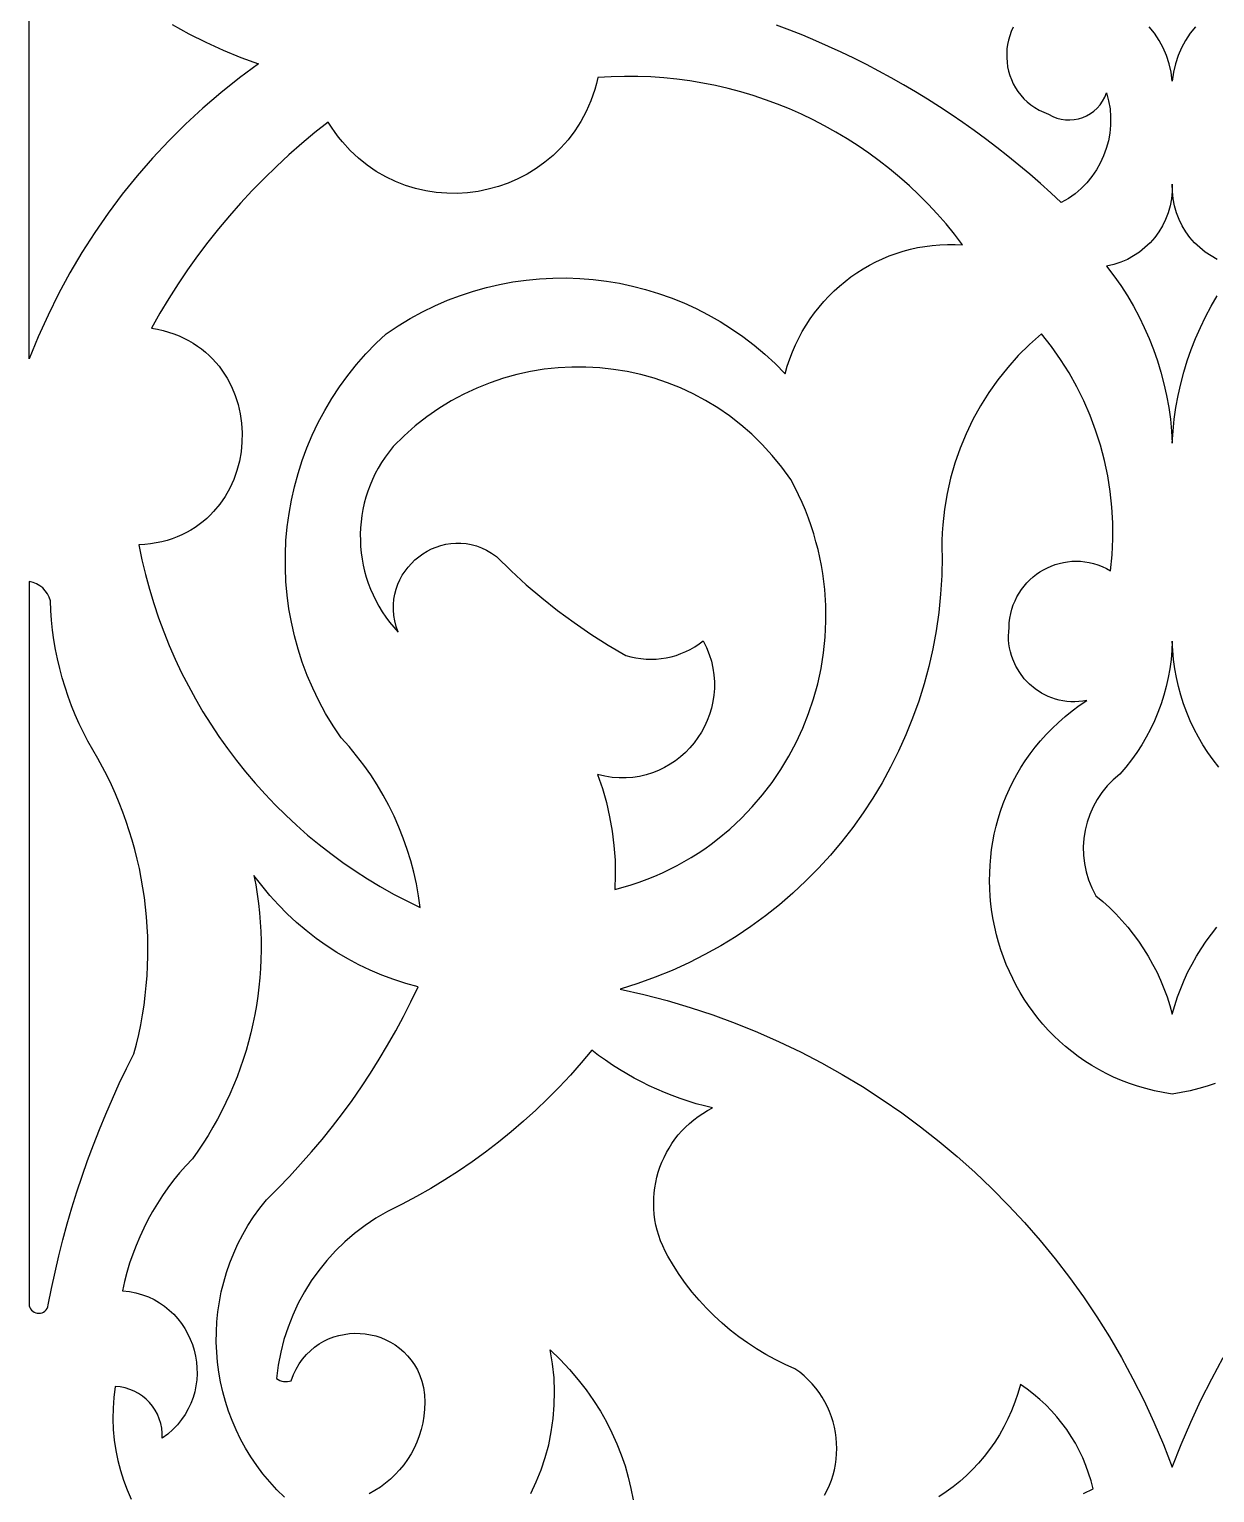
# Model space of a CAD drawing. Extents: x -350 to 350, y -250 to 250.
# Drawn here: x 210 to 251.5, y -52.5 to -1.3 of the extents above; entities that cross this region are included whole.
import ezdxf

# ---------------------------------------------------------------- set-up
doc = ezdxf.new("R2010")
doc.units = 0
doc.layers.add('BITMAP_LAYER', color=18, linetype='CONTINUOUS')

msp = doc.modelspace()

# ---------------------------------------------------------------- linework, layer by layer
at = {"layer": 'BITMAP_LAYER'}
for points in [[(215.002, -1.105), (215.584, -1.428), (216.179, -1.727), (216.784, -2.003), (217.4, -2.255), (218.026, -2.483), (217.356, -2.976), (216.706, -3.493), (216.076, -4.032), (215.468, -4.593), (214.881, -5.175), (214.316, -5.779), (213.774, -6.402), (213.256, -7.045), (212.76, -7.707), (212.29, -8.386), (211.843, -9.083), (211.422, -9.797), (211.027, -10.527), (210.658, -11.273), (210.316, -12.033), (210.001, -12.807), (210.001, -0.001)], [(244.431, -1.204), (244.366, -1.349), (244.311, -1.497), (244.268, -1.649), (244.235, -1.802), (244.214, -1.958), (244.203, -2.115), (244.204, -2.272), (244.215, -2.428), (244.237, -2.584), (244.27, -2.737), (244.313, -2.888), (244.368, -3.036), (244.433, -3.18), (244.509, -3.319), (244.595, -3.453), (244.693, -3.58), (244.8, -3.701), (244.919, -3.814), (245.048, -3.919), (245.188, -4.015), (245.338, -4.102), (245.498, -4.178), (245.669, -4.242), (245.814, -4.32), (245.963, -4.378), (246.114, -4.418), (246.267, -4.44), (246.419, -4.445), (246.57, -4.433), (246.719, -4.404), (246.863, -4.36), (247.001, -4.3), (247.133, -4.225), (247.256, -4.136), (247.369, -4.033), (247.472, -3.917), (247.562, -3.788), (247.638, -3.647), (247.699, -3.493), (247.772, -3.775), (247.819, -4.059), (247.841, -4.342), (247.838, -4.624), (247.811, -4.902), (247.762, -5.176), (247.689, -5.444), (247.595, -5.704), (247.478, -5.956), (247.341, -6.196), (247.184, -6.425), (247.007, -6.641), (246.811, -6.841), (246.597, -7.025), (246.365, -7.192), (246.115, -7.339), (245.752, -7), (245.383, -6.668), (245.01, -6.343), (244.631, -6.024), (244.248, -5.712), (243.859, -5.407), (243.466, -5.109), (243.069, -4.817), (242.667, -4.532), (242.26, -4.255), (241.849, -3.984), (241.434, -3.72), (241.015, -3.464), (240.591, -3.214), (240.164, -2.972), (239.732, -2.737), (239.297, -2.509), (238.859, -2.289), (238.416, -2.076), (237.97, -1.871), (237.521, -1.673), (237.068, -1.482), (236.612, -1.299), (236.153, -1.124)], [(250.809, -1.185), (250.628, -1.415), (250.466, -1.661), (250.326, -1.922), (250.208, -2.196), (250.113, -2.482), (250.044, -2.779), (250, -3.085), (249.956, -2.779), (249.887, -2.482), (249.792, -2.196), (249.674, -1.922), (249.534, -1.661), (249.372, -1.415), (249.191, -1.185)], [(251.574, -9.323), (251.355, -9.204), (251.149, -9.066), (250.957, -8.912), (250.779, -8.742), (250.617, -8.557), (250.472, -8.358), (250.344, -8.147), (250.235, -7.925), (250.146, -7.693), (250.076, -7.452), (250.028, -7.204), (250.003, -6.948), (250, -6.688), (249.997, -6.948), (249.972, -7.204), (249.924, -7.452), (249.854, -7.693), (249.765, -7.925), (249.656, -8.147), (249.528, -8.358), (249.383, -8.557), (249.221, -8.742), (249.043, -8.912), (248.851, -9.066), (248.645, -9.204), (248.426, -9.323), (248.195, -9.423), (247.954, -9.502), (247.702, -9.559), (247.957, -9.896), (248.199, -10.242), (248.426, -10.596), (248.638, -10.958), (248.836, -11.328), (249.019, -11.705), (249.187, -12.088), (249.34, -12.478), (249.477, -12.873), (249.6, -13.273), (249.706, -13.678), (249.797, -14.088), (249.872, -14.501), (249.931, -14.917), (249.974, -15.337), (250, -15.758), (250.026, -15.337), (250.069, -14.917), (250.128, -14.501), (250.203, -14.088), (250.294, -13.678), (250.4, -13.273), (250.523, -12.873), (250.66, -12.478), (250.813, -12.088), (250.981, -11.705), (251.164, -11.328), (251.362, -10.958), (251.574, -10.596)], [(251.504, -38.151), (251.218, -38.247), (250.924, -38.333), (250.623, -38.408), (250.315, -38.472), (250, -38.525), (249.685, -38.472), (249.377, -38.408), (249.076, -38.333), (248.782, -38.247), (248.496, -38.151), (248.217, -38.044), (247.946, -37.928), (247.682, -37.802), (247.426, -37.667), (247.178, -37.522), (246.937, -37.369), (246.704, -37.208), (246.479, -37.039), (246.262, -36.862), (246.052, -36.677), (245.851, -36.485), (245.658, -36.286), (245.474, -36.081), (245.297, -35.87), (245.129, -35.652), (244.969, -35.429), (244.818, -35.2), (244.675, -34.967), (244.541, -34.729), (244.416, -34.486), (244.299, -34.239), (244.191, -33.988), (244.092, -33.734), (244.002, -33.476), (243.921, -33.215), (243.85, -32.952), (243.787, -32.687), (243.733, -32.419), (243.689, -32.15), (243.654, -31.879), (243.628, -31.607), (243.612, -31.334), (243.606, -31.061), (243.609, -30.787), (243.622, -30.513), (243.644, -30.24), (243.677, -29.968), (243.719, -29.696), (243.771, -29.426), (243.834, -29.157), (243.906, -28.891), (243.988, -28.626), (244.081, -28.364), (244.184, -28.104), (244.297, -27.848), (244.421, -27.595), (244.555, -27.346), (244.7, -27.101), (244.856, -26.86), (245.022, -26.623), (245.199, -26.392), (245.386, -26.165), (245.585, -25.944), (245.795, -25.729), (246.015, -25.52), (246.247, -25.318), (246.49, -25.122), (246.744, -24.933), (247.009, -24.751), (246.866, -24.776), (246.724, -24.792), (246.583, -24.799), (246.444, -24.797), (246.307, -24.786), (246.172, -24.767), (246.039, -24.741), (245.91, -24.706), (245.659, -24.615), (245.423, -24.497), (245.202, -24.352), (245, -24.183), (244.818, -23.992), (244.658, -23.781), (244.523, -23.552), (244.414, -23.307), (244.37, -23.179), (244.334, -23.048), (244.305, -22.913), (244.284, -22.776), (244.272, -22.636), (244.268, -22.494), (244.273, -22.35), (244.286, -22.204), (244.295, -22.036), (244.315, -21.872), (244.346, -21.713), (244.386, -21.559), (244.436, -21.41), (244.495, -21.266), (244.563, -21.128), (244.639, -20.996), (244.723, -20.87), (244.815, -20.75), (244.913, -20.637), (245.019, -20.531), (245.13, -20.432), (245.247, -20.34), (245.369, -20.256), (245.496, -20.18), (245.628, -20.112), (245.763, -20.052), (245.903, -20), (246.045, -19.958), (246.19, -19.924), (246.337, -19.9), (246.486, -19.885), (246.637, -19.88), (246.788, -19.885), (246.94, -19.9), (247.092, -19.926), (247.244, -19.962), (247.395, -20.01), (247.545, -20.068), (247.693, -20.138), (247.839, -20.22), (247.893, -19.661), (247.919, -19.102), (247.916, -18.545), (247.884, -17.991), (247.825, -17.44), (247.739, -16.894), (247.625, -16.354), (247.484, -15.821), (247.316, -15.296), (247.122, -14.779), (246.902, -14.273), (246.656, -13.778), (246.385, -13.295), (246.089, -12.825), (245.768, -12.369), (245.422, -11.928), (245.209, -12.111), (245.003, -12.298), (244.608, -12.69), (244.238, -13.102), (243.894, -13.533), (243.575, -13.981), (243.283, -14.447), (243.018, -14.927), (242.781, -15.421), (242.572, -15.928), (242.391, -16.447), (242.24, -16.976), (242.118, -17.514), (242.027, -18.06), (241.967, -18.612), (241.948, -18.891), (241.938, -19.17), (241.935, -19.451), (241.941, -19.732), (241.929, -20.387), (241.89, -21.036), (241.825, -21.679), (241.734, -22.315), (241.618, -22.944), (241.478, -23.565), (241.313, -24.177), (241.125, -24.78), (240.913, -25.373), (240.678, -25.955), (240.421, -26.526), (240.143, -27.086), (239.842, -27.633), (239.521, -28.167), (239.179, -28.688), (238.817, -29.194), (238.436, -29.685), (238.035, -30.161), (237.616, -30.621), (237.179, -31.064), (236.723, -31.49), (236.251, -31.898), (235.762, -32.287), (235.256, -32.657), (234.734, -33.007), (234.197, -33.337), (233.645, -33.646), (233.079, -33.933), (232.498, -34.198), (231.904, -34.439), (231.297, -34.658), (230.677, -34.852), (231.503, -35.04), (232.32, -35.253), (233.126, -35.492), (233.922, -35.755), (234.707, -36.044), (235.48, -36.356), (236.241, -36.691), (236.99, -37.05), (237.725, -37.432), (238.448, -37.837), (239.156, -38.263), (239.85, -38.711), (240.529, -39.18), (241.193, -39.67), (241.841, -40.18), (242.473, -40.71), (243.089, -41.26), (243.687, -41.829), (244.267, -42.416), (244.83, -43.022), (245.374, -43.646), (245.899, -44.288), (246.404, -44.946), (246.89, -45.621), (247.355, -46.313), (247.799, -47.02), (248.222, -47.743), (248.623, -48.481), (249.002, -49.234), (249.358, -50.001), (249.691, -50.782), (250, -51.576), (250.309, -50.782), (250.642, -50.001), (250.998, -49.234), (251.377, -48.481), (251.778, -47.743)], [(251.628, -27.087), (251.43, -26.835), (251.245, -26.575), (251.072, -26.308), (250.911, -26.034), (250.763, -25.753), (250.627, -25.466), (250.504, -25.174), (250.394, -24.876), (250.297, -24.574), (250.213, -24.267), (250.143, -23.956), (250.086, -23.642), (250.043, -23.325), (250.015, -23.006), (250, -22.684), (249.985, -23.006), (249.957, -23.325), (249.914, -23.642), (249.857, -23.956), (249.787, -24.267), (249.703, -24.574), (249.606, -24.876), (249.496, -25.174), (249.373, -25.466), (249.237, -25.753), (249.089, -26.034), (248.928, -26.308), (248.755, -26.575), (248.57, -26.835), (248.372, -27.087), (248.164, -27.33), (247.931, -27.527), (247.72, -27.742), (247.532, -27.972), (247.367, -28.216), (247.226, -28.473), (247.109, -28.739), (247.016, -29.015), (246.947, -29.297), (246.904, -29.584), (246.885, -29.874), (246.893, -30.166), (246.926, -30.457), (246.985, -30.746), (247.071, -31.031), (247.185, -31.311), (247.325, -31.583), (247.566, -31.785), (247.799, -31.997), (248.022, -32.217), (248.235, -32.446), (248.44, -32.682), (248.634, -32.926), (248.819, -33.178), (248.993, -33.437), (249.157, -33.703), (249.311, -33.975), (249.454, -34.253), (249.586, -34.537), (249.706, -34.826), (249.816, -35.121), (249.914, -35.421), (250, -35.725), (250.086, -35.421), (250.184, -35.121), (250.294, -34.826), (250.414, -34.537), (250.546, -34.253), (250.689, -33.975), (250.843, -33.703), (251.007, -33.437), (251.181, -33.178), (251.366, -32.926), (251.56, -32.682)], [(218.929, -52.626), (218.664, -52.363), (218.414, -52.09), (218.179, -51.807), (217.96, -51.516), (217.757, -51.216), (217.569, -50.909), (217.397, -50.595), (217.241, -50.274), (217.1, -49.947), (216.975, -49.616), (216.866, -49.279), (216.773, -48.939), (216.696, -48.595), (216.634, -48.248), (216.589, -47.9), (216.56, -47.549), (216.546, -47.198), (216.549, -46.846), (216.568, -46.494), (216.603, -46.144), (216.654, -45.794), (216.721, -45.447), (216.805, -45.102), (216.905, -44.761), (217.021, -44.423), (217.154, -44.09), (217.303, -43.762), (217.468, -43.439), (217.65, -43.123), (217.849, -42.814), (218.064, -42.512), (218.296, -42.218), (218.706, -41.814), (219.106, -41.402), (219.497, -40.98), (219.877, -40.549), (220.247, -40.111), (220.607, -39.663), (220.956, -39.208), (221.295, -38.744), (221.623, -38.273), (221.94, -37.794), (222.245, -37.307), (222.54, -36.813), (222.824, -36.313), (223.096, -35.805), (223.356, -35.291), (223.605, -34.77), (223.175, -34.652), (222.753, -34.516), (222.338, -34.361), (221.931, -34.189), (221.533, -34), (221.144, -33.793), (220.764, -33.57), (220.394, -33.331), (220.035, -33.076), (219.687, -32.805), (219.351, -32.519), (219.027, -32.219), (218.716, -31.904), (218.417, -31.574), (218.133, -31.231), (217.862, -30.874), (217.924, -31.2), (217.977, -31.525), (218.022, -31.851), (218.057, -32.178), (218.085, -32.505), (218.103, -32.831), (218.113, -33.158), (218.115, -33.484), (218.109, -33.81), (218.093, -34.135), (218.07, -34.459), (218.038, -34.782), (217.998, -35.104), (217.95, -35.425), (217.893, -35.744), (217.828, -36.062), (217.756, -36.378), (217.675, -36.692), (217.586, -37.004), (217.488, -37.313), (217.383, -37.62), (217.27, -37.924), (217.149, -38.226), (217.02, -38.525), (216.884, -38.82), (216.739, -39.113), (216.587, -39.401), (216.426, -39.687), (216.259, -39.968), (216.083, -40.246), (215.9, -40.519), (215.709, -40.788), (215.481, -41.03), (215.262, -41.28), (215.053, -41.537), (214.854, -41.801), (214.664, -42.071), (214.484, -42.348), (214.314, -42.631), (214.154, -42.92), (214.004, -43.215), (213.865, -43.514), (213.737, -43.819), (213.619, -44.129), (213.512, -44.443), (213.416, -44.761), (213.332, -45.083), (213.258, -45.408), (213.502, -45.435), (213.734, -45.48), (213.957, -45.543), (214.168, -45.622), (214.369, -45.715), (214.558, -45.824), (214.735, -45.945), (214.901, -46.08), (215.054, -46.225), (215.195, -46.381), (215.324, -46.547), (215.44, -46.722), (215.542, -46.904), (215.631, -47.093), (215.707, -47.287), (215.768, -47.487), (215.816, -47.69), (215.849, -47.897), (215.867, -48.105), (215.87, -48.315), (215.859, -48.524), (215.831, -48.733), (215.789, -48.94), (215.73, -49.144), (215.655, -49.344), (215.563, -49.54), (215.455, -49.73), (215.329, -49.914), (215.187, -50.09), (215.027, -50.258), (214.849, -50.416), (214.653, -50.564), (214.653, -50.386), (214.635, -50.212), (214.601, -50.043), (214.55, -49.881), (214.485, -49.726), (214.405, -49.579), (214.311, -49.44), (214.206, -49.312), (214.088, -49.195), (213.96, -49.089), (213.821, -48.997), (213.673, -48.917), (213.517, -48.853), (213.354, -48.804), (213.184, -48.771), (213.008, -48.756), (212.96, -49.137), (212.933, -49.515), (212.927, -49.89), (212.941, -50.261), (212.975, -50.627), (213.029, -50.988), (213.101, -51.343), (213.191, -51.692), (213.299, -52.034), (213.425, -52.368), (213.567, -52.695)], [(218.929, -52.626), (218.664, -52.363), (218.414, -52.09), (218.179, -51.807), (217.96, -51.516), (217.757, -51.216), (217.569, -50.909), (217.397, -50.595), (217.241, -50.274), (217.1, -49.947), (216.975, -49.616), (216.866, -49.279), (216.773, -48.939), (216.696, -48.595), (216.634, -48.248), (216.589, -47.9), (216.56, -47.549), (216.546, -47.198), (216.549, -46.846), (216.568, -46.494), (216.603, -46.144), (216.654, -45.794), (216.721, -45.447), (216.805, -45.102), (216.905, -44.761), (217.021, -44.423), (217.154, -44.09), (217.303, -43.762), (217.468, -43.439), (217.65, -43.123), (217.849, -42.814), (218.064, -42.512), (218.296, -42.218), (218.706, -41.814), (219.106, -41.402), (219.497, -40.98), (219.877, -40.549), (220.247, -40.111), (220.607, -39.663), (220.956, -39.208), (221.295, -38.744), (221.623, -38.273), (221.94, -37.794), (222.245, -37.307), (222.54, -36.813), (222.824, -36.313), (223.096, -35.805), (223.356, -35.291), (223.605, -34.77), (223.175, -34.652), (222.753, -34.516), (222.338, -34.361), (221.931, -34.189), (221.533, -34), (221.144, -33.793), (220.764, -33.57), (220.394, -33.331), (220.035, -33.076), (219.687, -32.805), (219.351, -32.519), (219.027, -32.219), (218.716, -31.904), (218.417, -31.574), (218.133, -31.231), (217.862, -30.874), (217.924, -31.2), (217.977, -31.525), (218.022, -31.851), (218.057, -32.178), (218.085, -32.505), (218.103, -32.831), (218.113, -33.158), (218.115, -33.484), (218.109, -33.81), (218.093, -34.135), (218.07, -34.459), (218.038, -34.782), (217.998, -35.104), (217.95, -35.425), (217.893, -35.744), (217.828, -36.062), (217.756, -36.378), (217.675, -36.692), (217.586, -37.004), (217.488, -37.313), (217.383, -37.62), (217.27, -37.924), (217.149, -38.226), (217.02, -38.525), (216.884, -38.82), (216.739, -39.113), (216.587, -39.401), (216.426, -39.687), (216.259, -39.968), (216.083, -40.246), (215.9, -40.519), (215.709, -40.788), (215.481, -41.03), (215.262, -41.28), (215.053, -41.537), (214.854, -41.801), (214.664, -42.071), (214.484, -42.348), (214.314, -42.631), (214.154, -42.92), (214.004, -43.215), (213.865, -43.514), (213.737, -43.819), (213.619, -44.129), (213.512, -44.443), (213.416, -44.761), (213.332, -45.083), (213.258, -45.408), (213.502, -45.435), (213.734, -45.48), (213.957, -45.543), (214.168, -45.622), (214.369, -45.715), (214.558, -45.824), (214.735, -45.945), (214.901, -46.08), (215.054, -46.225), (215.195, -46.381), (215.324, -46.547), (215.44, -46.722), (215.542, -46.904), (215.631, -47.093), (215.707, -47.287), (215.768, -47.487), (215.816, -47.69), (215.849, -47.897), (215.867, -48.105), (215.87, -48.315), (215.859, -48.524), (215.831, -48.733), (215.789, -48.94), (215.73, -49.144), (215.655, -49.344), (215.563, -49.54), (215.455, -49.73), (215.329, -49.914), (215.187, -50.09), (215.027, -50.258), (214.849, -50.416), (214.653, -50.564), (214.653, -50.386), (214.635, -50.212), (214.601, -50.043), (214.55, -49.881), (214.485, -49.726), (214.405, -49.579), (214.311, -49.44), (214.206, -49.312), (214.088, -49.195), (213.96, -49.089), (213.821, -48.997), (213.673, -48.917), (213.517, -48.853), (213.354, -48.804), (213.184, -48.771), (213.008, -48.756), (212.96, -49.137), (212.933, -49.515), (212.927, -49.89), (212.941, -50.261), (212.975, -50.627), (213.029, -50.988), (213.101, -51.343), (213.191, -51.692), (213.299, -52.034), (213.425, -52.368), (213.567, -52.695)], [(237.833, -52.553), (237.922, -52.382), (238.001, -52.207), (238.068, -52.029), (238.126, -51.848), (238.173, -51.665), (238.209, -51.48), (238.235, -51.294), (238.251, -51.107), (238.256, -50.919), (238.251, -50.731), (238.236, -50.544), (238.211, -50.358), (238.175, -50.174), (238.13, -49.991), (238.074, -49.811), (238.007, -49.634), (237.931, -49.46), (237.845, -49.291), (237.748, -49.126), (237.642, -48.965), (237.525, -48.81), (237.399, -48.661), (237.262, -48.519), (237.116, -48.383), (236.96, -48.254), (236.793, -48.134), (236.446, -47.981), (236.105, -47.814), (235.773, -47.633), (235.449, -47.439), (235.134, -47.232), (234.827, -47.013), (234.531, -46.781), (234.244, -46.537), (233.967, -46.281), (233.701, -46.015), (233.445, -45.737), (233.201, -45.448), (232.969, -45.149), (232.748, -44.84), (232.54, -44.521), (232.345, -44.193), (232.25, -44.017), (232.166, -43.838), (232.092, -43.657), (232.028, -43.474), (231.974, -43.29), (231.93, -43.104), (231.896, -42.918), (231.872, -42.73), (231.857, -42.543), (231.852, -42.356), (231.856, -42.169), (231.869, -41.983), (231.892, -41.799), (231.923, -41.616), (231.964, -41.435), (232.013, -41.256), (232.071, -41.08), (232.137, -40.908), (232.213, -40.738), (232.296, -40.572), (232.388, -40.411), (232.488, -40.254), (232.596, -40.101), (232.712, -39.954), (232.836, -39.813), (232.968, -39.677), (233.107, -39.548), (233.254, -39.425), (233.408, -39.309), (233.569, -39.201), (233.738, -39.1), (233.914, -39.008), (233.627, -38.938), (233.342, -38.86), (233.06, -38.774), (232.78, -38.68), (232.503, -38.579), (232.23, -38.471), (231.959, -38.355), (231.692, -38.232), (231.428, -38.101), (231.167, -37.964), (230.911, -37.819), (230.658, -37.667), (230.409, -37.508), (230.164, -37.342), (229.924, -37.169), (229.688, -36.989), (229.317, -37.431), (228.935, -37.862), (228.541, -38.282), (228.137, -38.691), (227.722, -39.088), (227.297, -39.473), (226.862, -39.847), (226.417, -40.208), (225.962, -40.557), (225.498, -40.893), (225.025, -41.217), (224.543, -41.528), (224.053, -41.825), (223.554, -42.11), (223.048, -42.38), (222.533, -42.637), (222.133, -42.868), (221.75, -43.121), (221.386, -43.397), (221.041, -43.693), (220.716, -44.008), (220.411, -44.342), (220.128, -44.694), (219.867, -45.062), (219.628, -45.446), (219.412, -45.844), (219.221, -46.255), (219.055, -46.678), (218.914, -47.113), (218.799, -47.557), (218.712, -48.01), (218.652, -48.471), (218.709, -48.509), (218.77, -48.54), (218.834, -48.562), (218.899, -48.577), (218.966, -48.583), (219.034, -48.581), (219.101, -48.57), (219.167, -48.551), (219.247, -48.339), (219.341, -48.143), (219.447, -47.96), (219.566, -47.793), (219.696, -47.64), (219.836, -47.501), (219.985, -47.377), (220.142, -47.267), (220.307, -47.171), (220.477, -47.089), (220.653, -47.022), (220.832, -46.969), (221.015, -46.929), (221.201, -46.904), (221.387, -46.893), (221.574, -46.896), (221.76, -46.912), (221.944, -46.943), (222.126, -46.987), (222.304, -47.045), (222.477, -47.116), (222.645, -47.201), (222.806, -47.3), (222.96, -47.412), (223.105, -47.538), (223.241, -47.677), (223.366, -47.83), (223.48, -47.995), (223.581, -48.174), (223.669, -48.367), (223.742, -48.572), (223.8, -48.79), (223.828, -49.046), (223.839, -49.298), (223.832, -49.546), (223.809, -49.788), (223.77, -50.025), (223.716, -50.256), (223.647, -50.481), (223.564, -50.698), (223.468, -50.909), (223.359, -51.111), (223.238, -51.305), (223.105, -51.491), (222.961, -51.667), (222.806, -51.833), (222.642, -51.99), (222.469, -52.135), (222.286, -52.27), (222.096, -52.392), (221.899, -52.503)], [(237.833, -52.553), (237.922, -52.382), (238.001, -52.207), (238.068, -52.029), (238.126, -51.848), (238.173, -51.665), (238.209, -51.48), (238.235, -51.294), (238.251, -51.107), (238.256, -50.919), (238.251, -50.731), (238.236, -50.544), (238.211, -50.358), (238.175, -50.174), (238.13, -49.991), (238.074, -49.811), (238.007, -49.634), (237.931, -49.46), (237.845, -49.291), (237.748, -49.126), (237.642, -48.965), (237.525, -48.81), (237.399, -48.661), (237.262, -48.519), (237.116, -48.383), (236.96, -48.254), (236.793, -48.134), (236.446, -47.981), (236.105, -47.814), (235.773, -47.633), (235.449, -47.439), (235.134, -47.232), (234.827, -47.013), (234.531, -46.781), (234.244, -46.537), (233.967, -46.281), (233.701, -46.015), (233.445, -45.737), (233.201, -45.448), (232.969, -45.149), (232.748, -44.84), (232.54, -44.521), (232.345, -44.193), (232.25, -44.017), (232.166, -43.838), (232.092, -43.657), (232.028, -43.474), (231.974, -43.29), (231.93, -43.104), (231.896, -42.918), (231.872, -42.73), (231.857, -42.543), (231.852, -42.356), (231.856, -42.169), (231.869, -41.983), (231.892, -41.799), (231.923, -41.616), (231.964, -41.435), (232.013, -41.256), (232.071, -41.08), (232.137, -40.908), (232.213, -40.738), (232.296, -40.572), (232.388, -40.411), (232.488, -40.254), (232.596, -40.101), (232.712, -39.954), (232.836, -39.813), (232.968, -39.677), (233.107, -39.548), (233.254, -39.425), (233.408, -39.309), (233.569, -39.201), (233.738, -39.1), (233.914, -39.008), (233.627, -38.938), (233.342, -38.86), (233.06, -38.774), (232.78, -38.68), (232.503, -38.579), (232.23, -38.471), (231.959, -38.355), (231.692, -38.232), (231.428, -38.101), (231.167, -37.964), (230.911, -37.819), (230.658, -37.667), (230.409, -37.508), (230.164, -37.342), (229.924, -37.169), (229.688, -36.989), (229.317, -37.431), (228.935, -37.862), (228.541, -38.282), (228.137, -38.691), (227.722, -39.088), (227.297, -39.473), (226.862, -39.847), (226.417, -40.208), (225.962, -40.557), (225.498, -40.893), (225.025, -41.217), (224.543, -41.528), (224.053, -41.825), (223.554, -42.11), (223.048, -42.38), (222.533, -42.637), (222.133, -42.868), (221.75, -43.121), (221.386, -43.397), (221.041, -43.693), (220.716, -44.008), (220.411, -44.342), (220.128, -44.694), (219.867, -45.062), (219.628, -45.446), (219.412, -45.844), (219.221, -46.255), (219.055, -46.678), (218.914, -47.113), (218.799, -47.557), (218.712, -48.01), (218.652, -48.471), (218.709, -48.509), (218.77, -48.54), (218.834, -48.562), (218.899, -48.577), (218.966, -48.583), (219.034, -48.581), (219.101, -48.57), (219.167, -48.551), (219.247, -48.339), (219.341, -48.143), (219.447, -47.96), (219.566, -47.793), (219.696, -47.64), (219.836, -47.501), (219.985, -47.377), (220.142, -47.267), (220.307, -47.171), (220.477, -47.089), (220.653, -47.022), (220.832, -46.969), (221.015, -46.929), (221.201, -46.904), (221.387, -46.893), (221.574, -46.896), (221.76, -46.912), (221.944, -46.943), (222.126, -46.987), (222.304, -47.045), (222.477, -47.116), (222.645, -47.201), (222.806, -47.3), (222.96, -47.412), (223.105, -47.538), (223.241, -47.677), (223.366, -47.83), (223.48, -47.995), (223.581, -48.174), (223.669, -48.367), (223.742, -48.572), (223.8, -48.79), (223.828, -49.046), (223.839, -49.298), (223.832, -49.546), (223.809, -49.788), (223.77, -50.025), (223.716, -50.256), (223.647, -50.481), (223.564, -50.698), (223.468, -50.909), (223.359, -51.111), (223.238, -51.305), (223.105, -51.491), (222.961, -51.667), (222.806, -51.833), (222.642, -51.99), (222.469, -52.135), (222.286, -52.27), (222.096, -52.392), (221.899, -52.503)], [(227.548, -52.498), (227.741, -52.089), (227.911, -51.668), (228.056, -51.236), (228.176, -50.793), (228.269, -50.34), (228.335, -49.879), (228.374, -49.409), (228.383, -48.933), (228.363, -48.451), (228.312, -47.964), (228.23, -47.473), (228.579, -47.813), (228.905, -48.161), (229.208, -48.516), (229.489, -48.876), (229.747, -49.243), (229.984, -49.614), (230.199, -49.991), (230.392, -50.371), (230.565, -50.756), (230.718, -51.143), (230.85, -51.533), (230.963, -51.925), (231.056, -52.319), (231.129, -52.714)], [(227.548, -52.498), (227.741, -52.089), (227.911, -51.668), (228.056, -51.236), (228.176, -50.793), (228.269, -50.34), (228.335, -49.879), (228.374, -49.409), (228.383, -48.933), (228.363, -48.451), (228.312, -47.964), (228.23, -47.473), (228.579, -47.813), (228.905, -48.161), (229.208, -48.516), (229.489, -48.876), (229.747, -49.243), (229.984, -49.614), (230.199, -49.991), (230.392, -50.371), (230.565, -50.756), (230.718, -51.143), (230.85, -51.533), (230.963, -51.925), (231.056, -52.319), (231.129, -52.714)], [(246.886, -52.499), (247.227, -52.338), (247.155, -52.058), (247.071, -51.783), (246.973, -51.514), (246.863, -51.25), (246.741, -50.993), (246.608, -50.742), (246.462, -50.498), (246.306, -50.261), (246.138, -50.033), (245.96, -49.812), (245.772, -49.6), (245.573, -49.397), (245.364, -49.203), (245.146, -49.019), (244.919, -48.846), (244.682, -48.683), (244.594, -48.996), (244.492, -49.302), (244.376, -49.6), (244.247, -49.889), (244.105, -50.17), (243.95, -50.442), (243.784, -50.705), (243.607, -50.958), (243.418, -51.201), (243.219, -51.435), (243.01, -51.658), (242.792, -51.871), (242.564, -52.073), (242.327, -52.263), (242.082, -52.443), (241.829, -52.61)], [(246.886, -52.499), (247.227, -52.338), (247.155, -52.058), (247.071, -51.783), (246.973, -51.514), (246.863, -51.25), (246.741, -50.993), (246.608, -50.742), (246.462, -50.498), (246.306, -50.261), (246.138, -50.033), (245.96, -49.812), (245.772, -49.6), (245.573, -49.397), (245.364, -49.203), (245.146, -49.019), (244.919, -48.846), (244.682, -48.683), (244.594, -48.996), (244.492, -49.302), (244.376, -49.6), (244.247, -49.889), (244.105, -50.17), (243.95, -50.442), (243.784, -50.705), (243.607, -50.958), (243.418, -51.201), (243.219, -51.435), (243.01, -51.658), (242.792, -51.871), (242.564, -52.073), (242.327, -52.263), (242.082, -52.443), (241.829, -52.61)]]:
    msp.add_lwpolyline(points, dxfattribs=at)
for points in [[(242.663, -8.811), (242.378, -8.44), (242.081, -8.08), (241.775, -7.731), (241.459, -7.393), (241.134, -7.066), (240.8, -6.75), (240.456, -6.446), (240.105, -6.153), (239.745, -5.872), (239.377, -5.603), (239.002, -5.346), (238.619, -5.101), (238.229, -4.868), (237.833, -4.648), (237.43, -4.44), (237.021, -4.244), (236.607, -4.062), (236.186, -3.893), (235.761, -3.736), (235.331, -3.593), (234.896, -3.463), (234.457, -3.347), (234.015, -3.245), (233.568, -3.156), (233.118, -3.081), (232.665, -3.02), (232.21, -2.973), (231.751, -2.941), (231.291, -2.923), (230.829, -2.92), (230.366, -2.932), (229.901, -2.958), (229.849, -3.169), (229.79, -3.375), (229.725, -3.576), (229.652, -3.771), (229.488, -4.145), (229.3, -4.498), (229.089, -4.829), (228.856, -5.137), (228.604, -5.423), (228.333, -5.686), (228.046, -5.927), (227.744, -6.144), (227.429, -6.338), (227.101, -6.507), (226.763, -6.653), (226.417, -6.775), (226.063, -6.872), (225.703, -6.944), (225.34, -6.992), (224.974, -7.014), (224.607, -7.01), (224.24, -6.981), (223.876, -6.925), (223.516, -6.843), (223.161, -6.735), (222.813, -6.599), (222.473, -6.437), (222.143, -6.247), (221.825, -6.03), (221.52, -5.785), (221.23, -5.511), (220.957, -5.209), (220.826, -5.048), (220.701, -4.879), (220.58, -4.703), (220.464, -4.519), (219.994, -4.89), (219.535, -5.273), (219.086, -5.667), (218.647, -6.072), (218.219, -6.488), (217.802, -6.915), (217.396, -7.352), (217.002, -7.799), (216.619, -8.257), (216.248, -8.725), (215.888, -9.202), (215.541, -9.688), (215.206, -10.184), (214.883, -10.689), (214.573, -11.202), (214.276, -11.724), (214.483, -11.763), (214.683, -11.81), (214.876, -11.866), (215.061, -11.929), (215.24, -12), (215.412, -12.079), (215.576, -12.164), (215.733, -12.255), (215.884, -12.354), (216.027, -12.458), (216.164, -12.568), (216.293, -12.683), (216.416, -12.804), (216.531, -12.93), (216.64, -13.061), (216.742, -13.195), (216.924, -13.477), (217.08, -13.773), (217.208, -14.081), (217.309, -14.399), (217.383, -14.724), (217.43, -15.055), (217.45, -15.388), (217.444, -15.722), (217.411, -16.054), (217.352, -16.383), (217.266, -16.705), (217.155, -17.019), (217.018, -17.323), (216.854, -17.614), (216.665, -17.889), (216.451, -18.147), (216.334, -18.269), (216.211, -18.386), (216.081, -18.497), (215.946, -18.602), (215.804, -18.702), (215.655, -18.795), (215.501, -18.881), (215.34, -18.961), (215.173, -19.033), (215, -19.098), (214.82, -19.155), (214.634, -19.204), (214.443, -19.245), (214.245, -19.277), (214.041, -19.301), (213.831, -19.315), (213.94, -19.835), (214.064, -20.35), (214.203, -20.859), (214.356, -21.362), (214.523, -21.86), (214.705, -22.35), (214.9, -22.835), (215.11, -23.312), (215.332, -23.782), (215.568, -24.245), (215.817, -24.7), (216.078, -25.147), (216.352, -25.585), (216.639, -26.016), (216.938, -26.437), (217.249, -26.85), (217.571, -27.253), (217.905, -27.646), (218.251, -28.03), (218.607, -28.404), (218.975, -28.767), (219.353, -29.119), (219.742, -29.461), (220.141, -29.792), (220.551, -30.111), (220.97, -30.418), (221.399, -30.713), (221.837, -30.996), (222.285, -31.267), (222.742, -31.525), (223.207, -31.769), (223.682, -32.001), (223.623, -31.585), (223.548, -31.172), (223.456, -30.765), (223.349, -30.361), (223.227, -29.963), (223.089, -29.571), (222.936, -29.185), (222.768, -28.805), (222.585, -28.432), (222.388, -28.067), (222.176, -27.71), (221.95, -27.361), (221.71, -27.021), (221.457, -26.69), (221.19, -26.369), (220.91, -26.058), (220.629, -25.637), (220.37, -25.208), (220.133, -24.771), (219.918, -24.326), (219.725, -23.875), (219.554, -23.418), (219.405, -22.955), (219.277, -22.488), (219.171, -22.018), (219.087, -21.544), (219.024, -21.069), (218.982, -20.592), (218.961, -20.114), (218.962, -19.637), (218.984, -19.16), (219.026, -18.685), (219.09, -18.213), (219.174, -17.743), (219.279, -17.278), (219.405, -16.817), (219.551, -16.361), (219.718, -15.912), (219.905, -15.469), (220.113, -15.035), (220.341, -14.608), (220.588, -14.191), (220.856, -13.784), (221.144, -13.387), (221.452, -13.002), (221.779, -12.63), (222.127, -12.27), (222.494, -11.923), (222.907, -11.647), (223.329, -11.392), (223.758, -11.159), (224.195, -10.946), (224.638, -10.755), (225.086, -10.585), (225.54, -10.435), (225.997, -10.307), (226.459, -10.2), (226.923, -10.113), (227.389, -10.047), (227.857, -10.002), (228.326, -9.977), (228.794, -9.973), (229.263, -9.989), (229.729, -10.025), (230.194, -10.082), (230.656, -10.159), (231.115, -10.256), (231.57, -10.374), (232.02, -10.511), (232.464, -10.668), (232.902, -10.845), (233.334, -11.042), (233.757, -11.259), (234.173, -11.495), (234.579, -11.751), (234.976, -12.026), (235.363, -12.321), (235.739, -12.635), (236.102, -12.969), (236.454, -13.322), (236.527, -13.061), (236.612, -12.805), (236.707, -12.556), (236.811, -12.312), (236.926, -12.075), (237.051, -11.844), (237.184, -11.62), (237.327, -11.403), (237.478, -11.192), (237.637, -10.99), (237.805, -10.794), (237.98, -10.607), (238.163, -10.427), (238.353, -10.255), (238.55, -10.092), (238.753, -9.938), (238.963, -9.792), (239.179, -9.656), (239.4, -9.528), (239.627, -9.41), (239.859, -9.302), (240.096, -9.204), (240.337, -9.115), (240.583, -9.038), (240.832, -8.97), (241.085, -8.913), (241.341, -8.868), (241.601, -8.833), (241.863, -8.81), (242.128, -8.799), (242.395, -8.799)], [(222.91, -22.367), (222.84, -22.168), (222.789, -21.971), (222.756, -21.776), (222.741, -21.584), (222.741, -21.396), (222.758, -21.212), (222.79, -21.033), (222.836, -20.859), (222.895, -20.691), (222.968, -20.529), (223.053, -20.375), (223.149, -20.227), (223.256, -20.088), (223.372, -19.957), (223.498, -19.836), (223.633, -19.724), (223.775, -19.623), (223.925, -19.533), (224.08, -19.453), (224.242, -19.386), (224.408, -19.332), (224.578, -19.29), (224.752, -19.263), (224.929, -19.249), (225.107, -19.25), (225.287, -19.267), (225.467, -19.299), (225.647, -19.348), (225.826, -19.414), (226.003, -19.498), (226.178, -19.599), (226.35, -19.72), (226.861, -20.221), (227.388, -20.703), (227.931, -21.166), (228.49, -21.609), (229.064, -22.032), (229.653, -22.435), (230.256, -22.816), (230.873, -23.176), (231.048, -23.226), (231.226, -23.264), (231.404, -23.291), (231.582, -23.307), (231.761, -23.312), (231.939, -23.306), (232.116, -23.289), (232.292, -23.262), (232.466, -23.224), (232.637, -23.175), (232.805, -23.115), (232.97, -23.046), (233.131, -22.966), (233.287, -22.875), (233.439, -22.775), (233.585, -22.665), (233.7, -22.902), (233.794, -23.141), (233.869, -23.381), (233.923, -23.621), (233.959, -23.86), (233.976, -24.098), (233.976, -24.333), (233.958, -24.566), (233.923, -24.795), (233.873, -25.02), (233.807, -25.239), (233.726, -25.453), (233.631, -25.66), (233.522, -25.86), (233.4, -26.051), (233.265, -26.234), (233.119, -26.407), (232.961, -26.569), (232.792, -26.721), (232.613, -26.861), (232.425, -26.988), (232.228, -27.102), (232.022, -27.202), (231.808, -27.287), (231.587, -27.356), (231.36, -27.409), (231.126, -27.445), (230.887, -27.463), (230.643, -27.463), (230.395, -27.443), (230.143, -27.404), (229.888, -27.343), (230.054, -27.829), (230.194, -28.321), (230.309, -28.82), (230.398, -29.323), (230.461, -29.831), (230.498, -30.341), (230.508, -30.854), (230.492, -31.367), (230.782, -31.289), (231.066, -31.202), (231.346, -31.108), (231.621, -31.007), (231.89, -30.898), (232.155, -30.781), (232.415, -30.658), (232.67, -30.527), (232.92, -30.39), (233.164, -30.246), (233.403, -30.096), (233.636, -29.939), (233.864, -29.777), (234.087, -29.608), (234.515, -29.253), (234.92, -28.875), (235.302, -28.477), (235.66, -28.06), (235.993, -27.624), (236.301, -27.171), (236.583, -26.702), (236.839, -26.219), (237.068, -25.723), (237.27, -25.214), (237.444, -24.696), (237.59, -24.167), (237.706, -23.631), (237.793, -23.087), (237.85, -22.538), (237.877, -21.985), (237.872, -21.429), (237.835, -20.871), (237.805, -20.592), (237.767, -20.313), (237.72, -20.034), (237.665, -19.755), (237.602, -19.477), (237.53, -19.199), (237.45, -18.923), (237.362, -18.647), (237.265, -18.372), (237.159, -18.099), (237.044, -17.828), (236.921, -17.557), (236.788, -17.289), (236.647, -17.023), (236.334, -16.591), (236.002, -16.184), (235.651, -15.801), (235.283, -15.443), (234.9, -15.11), (234.502, -14.802), (234.09, -14.519), (233.666, -14.262), (233.23, -14.029), (232.785, -13.822), (232.33, -13.641), (231.867, -13.484), (231.398, -13.354), (230.923, -13.249), (230.444, -13.17), (229.962, -13.118), (229.477, -13.091), (228.992, -13.09), (228.506, -13.115), (228.022, -13.167), (227.541, -13.245), (227.063, -13.35), (226.59, -13.481), (226.123, -13.639), (225.663, -13.823), (225.211, -14.035), (224.768, -14.274), (224.336, -14.539), (223.916, -14.832), (223.508, -15.152), (223.115, -15.499), (222.736, -15.874), (222.591, -16.054), (222.456, -16.239), (222.33, -16.428), (222.215, -16.622), (222.109, -16.819), (222.013, -17.021), (221.926, -17.225), (221.85, -17.432), (221.783, -17.642), (221.725, -17.855), (221.678, -18.069), (221.64, -18.284), (221.612, -18.501), (221.594, -18.718), (221.585, -18.936), (221.586, -19.154), (221.597, -19.372), (221.617, -19.589), (221.647, -19.805), (221.687, -20.02), (221.736, -20.233), (221.795, -20.444), (221.863, -20.653), (221.941, -20.859), (222.029, -21.062), (222.126, -21.261), (222.233, -21.457), (222.349, -21.649), (222.475, -21.836), (222.61, -22.018), (222.755, -22.195)], [(210, -45.926), (210.017, -45.987), (210.045, -46.041), (210.081, -46.086), (210.124, -46.124), (210.172, -46.153), (210.225, -46.174), (210.281, -46.186), (210.338, -46.19), (210.394, -46.185), (210.449, -46.171), (210.501, -46.148), (210.549, -46.116), (210.59, -46.074), (210.624, -46.023), (210.649, -45.962), (210.664, -45.892), (210.778, -45.32), (210.901, -44.75), (211.034, -44.184), (211.177, -43.62), (211.331, -43.058), (211.494, -42.5), (211.667, -41.945), (211.85, -41.393), (212.043, -40.845), (212.245, -40.3), (212.457, -39.759), (212.679, -39.221), (212.91, -38.688), (213.151, -38.159), (213.402, -37.633), (213.662, -37.112), (213.75, -36.775), (213.83, -36.436), (213.9, -36.096), (213.962, -35.755), (214.016, -35.413), (214.06, -35.071), (214.096, -34.728), (214.123, -34.385), (214.141, -34.041), (214.151, -33.698), (214.152, -33.355), (214.145, -33.012), (214.129, -32.67), (214.104, -32.328), (214.071, -31.987), (214.029, -31.647), (213.979, -31.309), (213.921, -30.971), (213.854, -30.635), (213.778, -30.301), (213.694, -29.969), (213.602, -29.639), (213.501, -29.31), (213.392, -28.985), (213.275, -28.661), (213.15, -28.34), (213.016, -28.023), (212.874, -27.708), (212.724, -27.396), (212.565, -27.088), (212.399, -26.783), (212.224, -26.481), (212.055, -26.182), (211.897, -25.877), (211.748, -25.568), (211.609, -25.255), (211.48, -24.938), (211.361, -24.618), (211.253, -24.294), (211.154, -23.966), (211.066, -23.636), (210.988, -23.303), (210.92, -22.968), (210.863, -22.63), (210.817, -22.291), (210.781, -21.95), (210.756, -21.607), (210.741, -21.264), (210.698, -21.137), (210.637, -21.019), (210.56, -20.913), (210.47, -20.819), (210.367, -20.738), (210.254, -20.673), (210.132, -20.624), (210.002, -20.593)]]:
    msp.add_lwpolyline(points, close=True, dxfattribs=at)

doc.saveas('drawing.dxf')
